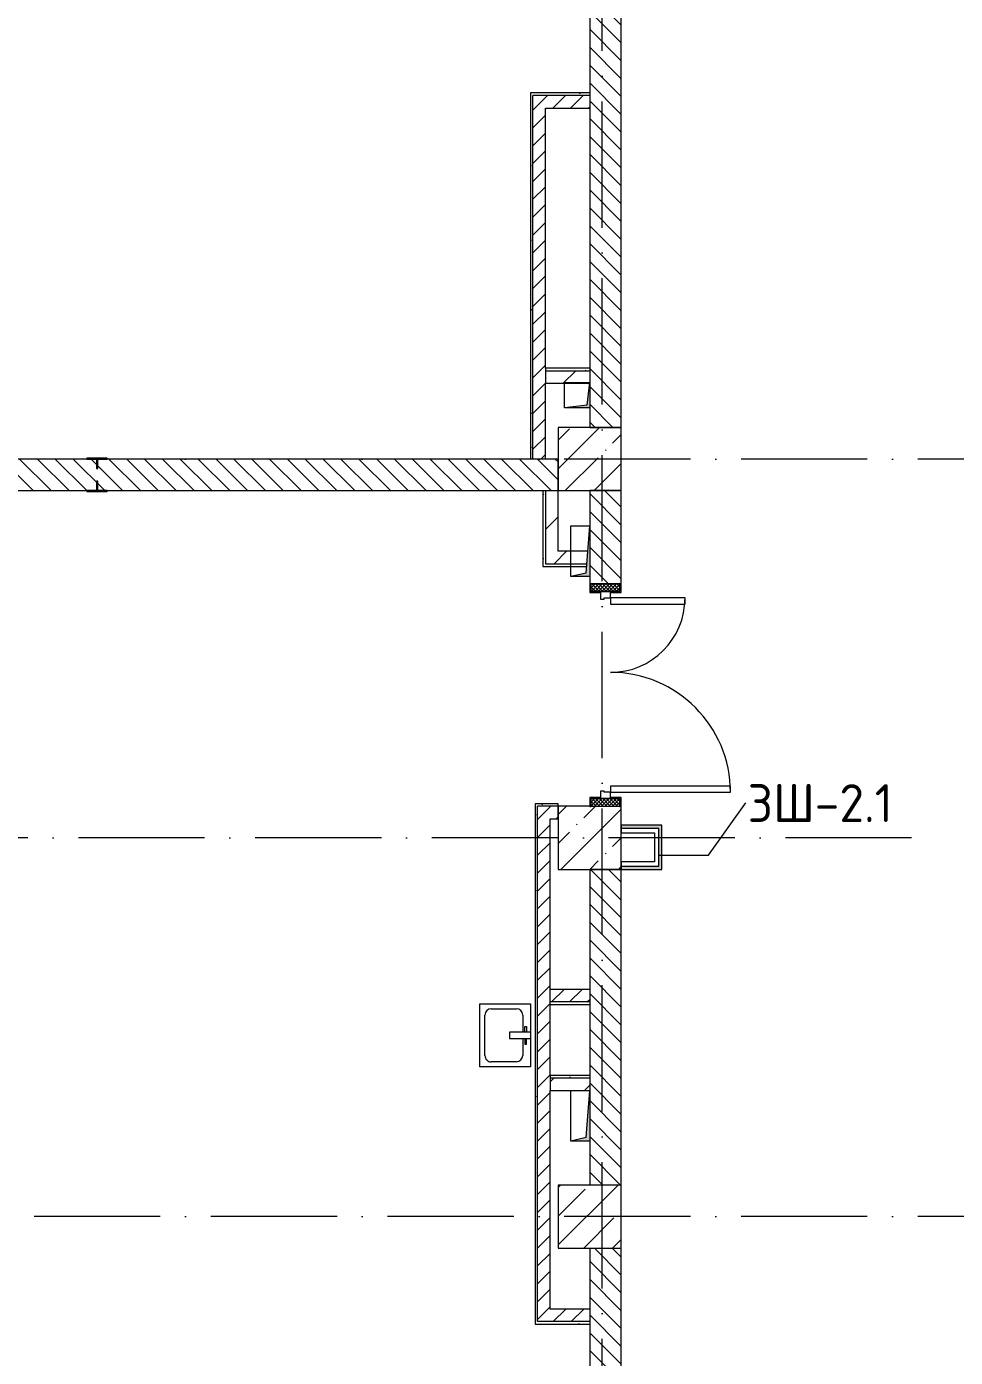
# Model space of a CAD drawing. Header units: millimetres. Extents: x -6467 to 106027, y -7090 to 195095.
# Drawn here: x 890 to 8247, y 31366 to 41906 of the extents above; entities that cross this region are included whole.
import ezdxf

# ---------------------------------------------------------------- set-up
doc = ezdxf.new("R2010")
doc.units = ezdxf.units.MM
doc.linetypes.add('50_200_ШТРИХ_1Т_ш5_п1_п1_', pattern=[1400, 1000, -200, 0, -200])
for name, color, linetype, lineweight in [('A-DOOR', 7, 'Continuous', 9), ('A-DOOR-2', 7, 'Continuous', 5), ('A-DOOR-FRAM', 7, 'Continuous', 9), ('A-DOOR-FRAM-2', 7, 'Continuous', 5), ('A-WALL', 7, 'Continuous', 5), ('A-WALL-FNSH-1', 7, 'Continuous', 5), ('A-WALL-IDEN', 7, 'Continuous', 9), ('I-WALL', 7, 'Continuous', 5), ('S-COLS', 7, 'Continuous', 9), ('S-COLS-1', 7, 'Continuous', 5)]:
    doc.layers.add(name, color=color, linetype=linetype, lineweight=lineweight)
for name, color, linetype, lineweight, true_color in [('A-GENM-1', 7, 'Continuous', 9, 0xaaaaaa), ('A-GENM-2', 7, 'Continuous', 20, 0xaaaaaa), ('A-WALL-1', 7, 'Continuous', 5, 0x77b143), ('I-WALL-1', 7, 'Continuous', 5, 0x787878), ('M-EQPM-1', 7, 'Continuous', 9, 0xaaaaaa), ('M-EQPM-2', 7, 'Continuous', 9, 0xe2e2e2), ('P-SANR-FIXT-1', 7, 'Continuous', 9, 0xaaaaaa), ('Оси-3', 7, '50_200_ШТРИХ_1Т_ш5_п1_п1_', 9, 0xaaaaaa)]:
    doc.layers.add(name, color=color, linetype=linetype, lineweight=lineweight, true_color=true_color)
doc.styles.add('GOST Common', font='', dxfattribs={"height": 300})
doc.styles.get('GOST Common').set_extended_font_data('GOST Common')
pattern_1 = [(135, (0, 0), (-70.71068, -70.71068), [])]
pattern_2 = [(45, (0, 0), (-228.0985, 228.0985), []), (45, (228.1, 0), (-228.0985, 228.0985), [403.225, -80.645, 6.706, -73.939])]
pattern_3 = [(0, (0, 0), (406.4, 101.6), [6.706, -298.094, 6.706, -298.094, -1625.6]), (0, (0, 0), (406.4, 101.6), [-609.6, 6.706, -602.894, 6.706, -298.094, -711.2]), (0, (0, 0), (406.4, 101.6), [-1524, 6.706, -196.494, 6.706, -501.294]), (120, (152.4, 50.8), (-291.18818, 301.15272), [6.706, -298.094, 6.706, -298.094, -1625.6]), (120, (152.4, 50.8), (-291.18818, 301.15272), [-609.6, 6.706, -602.894, 6.706, -298.094, -711.2]), (120, (152.4, 50.8), (-291.18818, 301.15272), [-1524, 6.706, -196.494, 6.706, -501.294]), (240, (203.2, 254), (-115.21182, -402.75272), [6.706, -298.094, 6.706, -298.094, -1625.6]), (240, (203.2, 254), (-115.21182, -402.75272), [-609.6, 6.706, -602.894, 6.706, -298.094, -711.2]), (240, (203.2, 254), (-115.21182, -402.75272), [-1524, 6.706, -196.494, 6.706, -501.294])]
pattern_4 = [(45, (0, 0), (-169.7056, 169.7056), [])]
pattern_5 = [(45, (0, 0), (-70.71068, 70.71068), [])]

# ---------------------------------------------------------------- blocks, each defined once
blk = doc.blocks.new('BSC_Колонна _Прямоугольная - 500х500-V60-АИ_План этажа Радиаторы_2')
at = {"layer": 'S-COLS-1'}
h = blk.add_hatch(dxfattribs=at)
h.set_pattern_fill('FP_88', color=256, style=0, pattern_type=2)
h.set_pattern_definition([(45, (-5350, -32481.04), (-228.0985, 228.0985), []), (45, (-5121.9, -32481.04), (-228.0985, 228.0985), [403.225, -80.645, 6.706, -73.939])])
h.paths.add_polyline_path([(-250, -250), (250, -250), (250, 250), (-250, 250)])
for p, q in [((250, 250), (-250, 250)), ((-250, 250), (-250, -250)), ((250, -250), (250, 250)), ((-250, -250), (250, -250))]:
    blk.add_line(p, q, dxfattribs=at)
blk = doc.blocks.new('SND_2D_Раковина1 - 400х300-17910372-АИ_План этажа Радиаторы_2')
at = {"layer": 'P-SANR-FIXT-1'}
for p, q in [((-250, -220), (-250, 180)), ((-250, 180), (250, 180)), ((-160, 120), (-25, 120)), ((-70, 150), (-25, 150)), ((-70, 135), (-70, 150)), ((-25, 135), (-70, 135)), ((-25, 180), (-25, 15)), ((25, 15), (25, 180)), ((70, 150), (25, 150)), ((25, 135), (70, 135)), ((25, 120), (160, 120)), ((70, 135), (70, 150)), ((250, 180), (250, -220)), ((-210, -130), (-210, 70)), ((-25, 15), (25, 15)), ((210, 70), (210, -130)), ((160, -180), (-160, -180)), ((250, -220), (-250, -220))]:
    blk.add_line(p, q, dxfattribs=at)
for centre, start, end in [((-160, 70), 90, 180), ((160, 70), 0, 90), ((-160, -130), 180, 270), ((160, -130), 270, 0)]:
    blk.add_arc(centre, 50, start, end, dxfattribs=at)
blk = doc.blocks.new('Канал вертикальный прямоугольный - Шахта - значок проема-24087328-АИ_План этажа Радиаторы_2')
at = {"layer": 'M-EQPM-2'}
blk.add_hatch(color=256, dxfattribs=at).paths.add_polyline_path([(75, 200), (-75, 200), (-75, -200), (-47.5, 172.5)])
at = {"layer": 'M-EQPM-1'}
for p, q in [((-75, -200), (-75, 200)), ((-75, 200), (75, 200)), ((-47.5, 172.5), (-75, -200)), ((-47.5, 172.5), (75, 200)), ((75, 200), (75, -200)), ((75, -200), (-75, -200))]:
    blk.add_line(p, q, dxfattribs=at)
blk = doc.blocks.new('Канал вертикальный прямоугольный - Шахта - значок проема-V342-АИ_План этажа Радиаторы_2')
at = {"layer": 'M-EQPM-2'}
blk.add_hatch(color=256, dxfattribs=at).paths.add_polyline_path([(-75, 200), (-75, -198), (-48, 172), (75, 200)])
at = {"layer": 'M-EQPM-1'}
for p, q in [((-75, -200), (-75, 200)), ((-75, 200), (75, 200)), ((-48, 172), (-75, -200)), ((-48, 172), (75, 200)), ((75, 200), (75, -200)), ((75, -200), (-75, -200))]:
    blk.add_line(p, q, dxfattribs=at)
blk = doc.blocks.new('Канал вертикальный прямоугольный - Шахта - значок проема-24087362-АИ_План этажа Радиаторы_2')
at = {"layer": 'M-EQPM-2'}
blk.add_hatch(color=256, dxfattribs=at).paths.add_polyline_path([(100, 100), (-100, 100), (-100, -100), (-80, 80)])
at = {"layer": 'M-EQPM-1'}
for p, q in [((-100, -100), (-100, 100)), ((-100, 100), (100, 100)), ((-80, 80), (-100, -100)), ((-80, 80), (100, 100)), ((100, 100), (100, -100)), ((100, -100), (-100, -100))]:
    blk.add_line(p, q, dxfattribs=at)
blk = doc.blocks.new('110_Дверь_СКБ_2Ст_Наружная1 - СОШ_Д-07_1760_1440_х2400мм_Все учебные помещения_ читальные залы_EIW30-25548233-АИ_План этажа Радиаторы_2')
at = {"layer": 'A-DOOR-2'}
h = blk.add_hatch(dxfattribs=at)
h.set_pattern_fill('FP_120', color=256, style=0, pattern_type=2)
h.set_pattern_definition([(135, (1456.41, 189.685), (-14.14214, -14.14214), []), (225, (1456.41, 189.685), (14.14214, -14.14214), [])])
h.paths.add_polyline_path([(899.5, -115), (899.5, 115), (839.5, 115), (839.5, -115)])
at = {"layer": 'A-DOOR-FRAM-2'}
h = blk.add_hatch(dxfattribs=at)
h.set_pattern_fill('FP_121', color=256, style=0, pattern_type=2)
h.set_pattern_definition([(45, (-666.384, 189.685), (-14.1421, 14.1421), []), (135, (-666.384, 189.685), (-14.1421, -14.1421), [])])
h.paths.add_polyline_path([(-800.5, -115), (-800.5, 115), (-860.5, 115), (-860.5, -115)])
at = {"layer": 'A-DOOR'}
for p, q in [((789.5, 990), (739.5, 990)), ((739.5, 990), (739.5, 40)), ((789.5, 40), (789.5, 990)), ((-750.5, 630), (-750.5, 40)), ((-700.5, 630), (-750.5, 630)), ((-700.5, 40), (-700.5, 630)), ((-750.5, 40), (-700.5, 40)), ((739.5, 40), (789.5, 40))]:
    blk.add_line(p, q, dxfattribs=at)
at = {"layer": 'A-DOOR-2'}
for p, q in [((-792.5, 123), (-862.5, 123)), ((-862.5, 123), (-862.5, 115)), ((-862.5, 115), (-800.5, 115)), ((-800.5, 115), (-800.5, 40)), ((-792.5, 40), (-792.5, 123)), ((901.5, 123), (831.5, 123)), ((831.5, 123), (831.5, 40)), ((839.5, 40), (839.5, 115)), ((839.5, 115), (901.5, 115)), ((901.5, 115), (901.5, 123)), ((-800.5, 40), (-792.5, 40)), ((831.5, 40), (839.5, 40)), ((-792.5, -40), (-800.5, -40)), ((-800.5, -40), (-800.5, -115)), ((-792.5, -123), (-792.5, -40)), ((839.5, -40), (831.5, -40)), ((831.5, -40), (831.5, -123)), ((839.5, -115), (839.5, -40)), ((-862.5, -115), (-862.5, -123)), ((-800.5, -115), (-862.5, -115)), ((-862.5, -123), (-792.5, -123)), ((831.5, -123), (901.5, -123)), ((901.5, -115), (839.5, -115)), ((901.5, -123), (901.5, -115))]:
    blk.add_line(p, q, dxfattribs=at)
for centre, radius, start, end in [((789.5, 40), 950, 90, 180), ((-750.5, 40), 590, 0, 90)]:
    blk.add_arc(centre, radius, start, end, dxfattribs=at)
at = {"layer": 'A-DOOR-FRAM'}
for p, q in [((-800.5, 115), (-860.5, 115)), ((-860.5, 115), (-860.5, -115)), ((-800.5, -115), (-800.5, 115)), ((899.5, 115), (839.5, 115)), ((839.5, 115), (839.5, -115)), ((899.5, -115), (899.5, 115)), ((-750.5, 40), (-800.5, 40)), ((-800.5, 40), (-800.5, -40)), ((-750.5, -10), (-750.5, 40)), ((789.5, 40), (789.5, -10)), ((839.5, 40), (789.5, 40)), ((839.5, -40), (839.5, 40)), ((-800.5, -40), (-740.5, -40)), ((-740.5, -10), (-750.5, -10)), ((-740.5, -40), (-740.5, -10)), ((789.5, -10), (779.5, -10)), ((779.5, -10), (779.5, -40)), ((779.5, -40), (839.5, -40)), ((-860.5, -115), (-800.5, -115)), ((839.5, -115), (899.5, -115))]:
    blk.add_line(p, q, dxfattribs=at)
blk = doc.blocks.new('Фахверк _газобетон торцы_887 - Фахверк _газобетон торцы_-26106577-АИ_План этажа Радиаторы_2')
at = {"layer": 'A-GENM-2'}
for p, q in [((41046, 11135), (40965, 11135)), ((40965, 11135), (40965, 11129)), ((40965, 11129), (41040, 11129)), ((41040, 11129), (41040, 11054)), ((41046, 11054), (41046, 11135)), ((41040, 11054), (41046, 11054)), ((41040, 10879), (40965, 10879)), ((40965, 10879), (40965, 10873)), ((40965, 10873), (41046, 10873)), ((41040, 10954), (41040, 10879)), ((41046, 10954), (41040, 10954)), ((41046, 10873), (41046, 10954))]:
    blk.add_line(p, q, dxfattribs=at)
blk = doc.blocks.new('Фахверк _газобетон торцы_888 - Фахверк _газобетон торцы_-26106597-АИ_План этажа Радиаторы_2')
at = {"layer": 'A-GENM-2'}
for p, q in [((41046, 105920), (40965, 105920)), ((40965, 105920), (40965, 105914)), ((40965, 105914), (41040, 105914)), ((41040, 105914), (41040, 105839)), ((41040, 105839), (41046, 105839)), ((41046, 105839), (41046, 105920)), ((41046, 105739), (41040, 105739)), ((41040, 105739), (41040, 105664)), ((41046, 105658), (41046, 105739)), ((41040, 105664), (40965, 105664)), ((40965, 105664), (40965, 105658)), ((40965, 105658), (41046, 105658))]:
    blk.add_line(p, q, dxfattribs=at)

msp = doc.modelspace()

# ---------------------------------------------------------------- hatches: boundary and pattern name
at = {"layer": 'A-WALL-1'}
for points in [[(5897, 35556), (5922, 35556), (5922, 35581), (5600, 35581), (5600, 35556)], [(5922, 35231), (5922, 35556), (5897, 35556), (5897, 35231)], [(5897, 35231), (5897, 35256), (5600, 35256), (5600, 35231), (5862, 35231)]]:
    msp.add_hatch(color=256, dxfattribs=at).paths.add_polyline_path(points)
at = {"layer": 'I-WALL'}
h = msp.add_hatch(dxfattribs=at)
h.set_pattern_fill('FP_2', color=256, style=0, pattern_type=2)
h.set_pattern_definition(pattern_1)
h.paths.add_polyline_path([(5435, 10031), (5600, 10031), (5600, 10181), (5350, 10181), (5350, 10031)])
h.paths.add_polyline_path([(5350, 10881), (5600, 10881), (5600, 11076), (5350, 11076), (5350, 10906)])
h.paths.add_polyline_path([(5600, 11776), (5600, 12567), (5350, 12567), (5350, 11776), (5515, 11776)])
h.paths.add_polyline_path([(5600, 13767), (5600, 13931), (5350, 13931), (5350, 13767)])
h.paths.add_polyline_path([(5350, 14431), (5600, 14431), (5600, 15567), (5350, 15567), (5350, 14986)])
h.paths.add_polyline_path([(5435, 16267), (5600, 16267), (5600, 16446), (5350, 16446), (5350, 16267)])
h.paths.add_polyline_path([(5350, 17146), (5600, 17146), (5600, 17231), (5350, 17231), (5350, 17226)])
h.paths.add_polyline_path([(5420, 19491), (5600, 19493), (5600, 23231), (5350, 23231), (5352, 19493), (5360, 19491)])
h.paths.add_polyline_path([(5600, 23731), (5600, 26231), (5350, 26231), (5350, 23731)])
h.paths.add_polyline_path([(5464, 26731), (5600, 26731), (5600, 32231), (5350, 32231), (5350, 26731), (5463, 26731)])
h.paths.add_polyline_path([(5383, 32731), (5600, 32731), (5600, 35231), (5350, 35231), (5350, 32731)])
h.paths.add_polyline_path([(5598, 37491), (5600, 37493), (5600, 38231), (5350, 38231), (5352, 37493), (5598, 37492)])
h.paths.add_polyline_path([(5350, 38731), (5600, 38731), (5600, 43731), (5350, 43731), (5350, 38888)])
h.paths.add_polyline_path([(5600, 44231), (5598, 45014), (5350, 45014), (5350, 44231)])
h.paths.add_polyline_path([(5420, 46776), (5600, 46778), (5598, 47231), (5350, 47231), (5352, 46778), (5360, 46776)])
h = msp.add_hatch(dxfattribs=at)
h.set_pattern_fill('FP_4', color=256, style=0, pattern_type=2)
h.set_pattern_definition(pattern_5)
h.paths.add_polyline_path([(5350, 41261), (5350, 41361), (4900, 41361), (4900, 41261), (5000, 41261)])
h = msp.add_hatch(dxfattribs=at)
h.set_pattern_fill('FP_4', color=256, style=0, pattern_type=2)
h.set_pattern_definition(pattern_5)
h.paths.add_polyline_path([(5000, 38481), (5000, 41261), (4900, 41261), (4900, 38481)])
h = msp.add_hatch(dxfattribs=at)
h.set_pattern_fill('FP_5', color=256, style=0, pattern_type=2)
h.set_pattern_definition(pattern_4)
h.paths.add_polyline_path([(5000, 39081), (5349, 39081), (5350, 39108), (5350, 39181), (5000, 39181), (5000, 39108)])
h = msp.add_hatch(dxfattribs=at)
h.set_pattern_fill('FP_2', color=256, style=0, pattern_type=2)
h.set_pattern_definition(pattern_1)
h.paths.add_polyline_path([(5000, 38231), (5100, 38231), (5100, 38481), (-1950, 38481), (-1950, 38231), (4980, 38231)])
h = msp.add_hatch(dxfattribs=at)
h.set_pattern_fill('FP_5', color=256, style=0, pattern_type=2)
h.set_pattern_definition(pattern_4)
h.paths.add_polyline_path([(5100, 37751), (5100, 38231), (5000, 38231), (5000, 37751)])
h = msp.add_hatch(dxfattribs=at)
h.set_pattern_fill('FP_5', color=256, style=0, pattern_type=2)
h.set_pattern_definition(pattern_4)
h.paths.add_polyline_path([(5328, 37651), (5335, 37751), (5000, 37751), (5000, 37651), (5322, 37651)])
h = msp.add_hatch(dxfattribs=at)
h.set_pattern_fill('FP_4', color=256, style=0, pattern_type=2)
h.set_pattern_definition(pattern_5)
h.paths.add_polyline_path([(5037, 35631), (5100, 35631), (5100, 35731), (4937, 35731), (4937, 35631)])
h = msp.add_hatch(dxfattribs=at)
h.set_pattern_fill('FP_4', color=256, style=0, pattern_type=2)
h.set_pattern_definition(pattern_5)
h.paths.add_polyline_path([(4937, 31649), (5037, 31649), (5037, 35631), (4937, 35631), (4937, 33477)])
h = msp.add_hatch(dxfattribs=at)
h.set_pattern_fill('FP_4', color=256, style=0, pattern_type=2)
h.set_pattern_definition(pattern_5)
h.paths.add_polyline_path([(5350, 34181), (5350, 34281), (5037, 34281), (5037, 34181)])
h = msp.add_hatch(dxfattribs=at)
h.set_pattern_fill('FP_5', color=256, style=0, pattern_type=2)
h.set_pattern_definition(pattern_4)
h.paths.add_polyline_path([(5322, 33479), (5350, 33479), (5350, 33579), (5037, 33579), (5037, 33479)])
h = msp.add_hatch(dxfattribs=at)
h.set_pattern_fill('FP_4', color=256, style=0, pattern_type=2)
h.set_pattern_definition(pattern_5)
h.paths.add_polyline_path([(5350, 31649), (5350, 31749), (5037, 31749), (5037, 31649)])
at = {"layer": 'I-WALL-1'}
h = msp.add_hatch(dxfattribs=at)
h.set_pattern_fill('FP_3', color=256, style=0, pattern_type=2)
h.set_pattern_definition(pattern_3)
h.paths.add_polyline_path([(5350, 41361), (5350, 41381), (4880, 41381), (4880, 41361), (4900, 41361)])
h = msp.add_hatch(dxfattribs=at)
h.set_pattern_fill('FP_3', color=256, style=0, pattern_type=2)
h.set_pattern_definition(pattern_3)
h.paths.add_polyline_path([(4900, 38481), (4900, 41361), (4880, 41361), (4880, 38481)])
h = msp.add_hatch(dxfattribs=at)
h.set_pattern_fill('FP_3', color=256, style=0, pattern_type=2)
h.set_pattern_definition(pattern_3)
h.paths.add_polyline_path([(5350, 39181), (5350, 39201), (5000, 39201), (5000, 39181)])
h = msp.add_hatch(dxfattribs=at)
h.set_pattern_fill('FP_3', color=256, style=0, pattern_type=2)
h.set_pattern_definition(pattern_3)
h.paths.add_polyline_path([(5000, 37651), (5000, 38231), (4980, 38231), (4980, 37651)])
h = msp.add_hatch(dxfattribs=at)
h.set_pattern_fill('FP_3', color=256, style=0, pattern_type=2)
h.set_pattern_definition(pattern_3)
h.paths.add_polyline_path([(5322, 37631), (5326, 37632), (5328, 37651), (4980, 37651), (4980, 37631)])
h = msp.add_hatch(dxfattribs=at)
h.set_pattern_fill('FP_3', color=256, style=0, pattern_type=2)
h.set_pattern_definition(pattern_3)
h.paths.add_polyline_path([(5100, 35731), (5100, 35751), (4917, 35751), (4917, 35731), (4937, 35731)])
h = msp.add_hatch(dxfattribs=at)
h.set_pattern_fill('FP_3', color=256, style=0, pattern_type=2)
h.set_pattern_definition(pattern_3)
h.paths.add_polyline_path([(4937, 31629), (4937, 35731), (4917, 35731), (4917, 31629)])
h = msp.add_hatch(dxfattribs=at)
h.set_pattern_fill('FP_3', color=256, style=0, pattern_type=2)
h.set_pattern_definition(pattern_3)
h.paths.add_polyline_path([(5350, 34161), (5350, 34181), (5037, 34181), (5037, 34161)])
h = msp.add_hatch(dxfattribs=at)
h.set_pattern_fill('FP_3', color=256, style=0, pattern_type=2)
h.set_pattern_definition(pattern_3)
h.paths.add_polyline_path([(5350, 33579), (5350, 33599), (5037, 33599), (5037, 33579)])
h = msp.add_hatch(dxfattribs=at)
h.set_pattern_fill('FP_3', color=256, style=0, pattern_type=2)
h.set_pattern_definition(pattern_3)
h.paths.add_polyline_path([(5350, 31629), (5350, 31649), (4937, 31649), (4937, 31629), (5037, 31629)])
at = {"layer": 'S-COLS-1'}
h = msp.add_hatch(dxfattribs=at)
h.set_pattern_fill('FP_1', color=256, style=0, pattern_type=2)
h.set_pattern_definition(pattern_2)
h.paths.add_polyline_path([(5350, 38231), (5600, 38231), (5600, 38731), (5100, 38731), (5100, 38231)])
h = msp.add_hatch(dxfattribs=at)
h.set_pattern_fill('FP_1', color=256, style=0, pattern_type=2)
h.set_pattern_definition(pattern_2)
h.paths.add_polyline_path([(5360, 35231), (5600, 35231), (5598, 35729), (5100, 35731), (5100, 35231), (5350, 35231)])

# ---------------------------------------------------------------- linework, layer by layer
at = {"layer": 'A-WALL'}
for p, q in [((5350, 43731), (5350, 39088)), ((5600, 38731), (5600, 43731)), ((4900, 38481), (4900, 41361)), ((5350, 41361), (4900, 41361)), ((5000, 39201), (5000, 39081)), ((5000, 39181), (5350, 39181)), ((5350, 38888), (5350, 38731)), ((5350, 38731), (5600, 38731)), ((5100, 38481), (-1950, 38481)), ((5100, 38231), (5100, 38481)), ((-1950, 38231), (5100, 38231)), ((5000, 38231), (5000, 37651)), ((5350, 38231), (5350, 37951)), ((5600, 38231), (5350, 38231)), ((5600, 37491), (5600, 38231)), ((5000, 37651), (5328, 37651)), ((5350, 37551), (5350, 37491)), ((4937, 31649), (4937, 35731)), ((5100, 35731), (4937, 35731)), ((5600, 35556), (5600, 35521)), ((5897, 35556), (5600, 35556)), ((5600, 35521), (5862, 35521)), ((5862, 35521), (5862, 35291)), ((5897, 35256), (5897, 35556)), ((5350, 35231), (5350, 33479)), ((5600, 35231), (5350, 35231)), ((5862, 35291), (5600, 35291)), ((5600, 35291), (5600, 35256)), ((5600, 35256), (5897, 35256)), ((5600, 32731), (5600, 35231)), ((5350, 34181), (5037, 34181)), ((5037, 33599), (5037, 33479)), ((5037, 33579), (5350, 33579)), ((5350, 33079), (5350, 32731)), ((5350, 32231), (5350, 26731)), ((5600, 26731), (5600, 32231)), ((5350, 31649), (4937, 31649))]:
    msp.add_line(p, q, dxfattribs=at)
at = {"layer": 'A-WALL-FNSH-1'}
for p, q in [((4880, 41381), (4880, 38481)), ((5350, 41381), (4880, 41381)), ((5000, 39201), (5000, 41261)), ((5000, 41261), (5350, 41261)), ((5350, 39201), (5000, 39201)), ((5000, 39081), (5349, 39081)), ((5000, 38481), (5000, 39081)), ((4980, 38231), (4980, 37631)), ((5100, 37751), (5100, 38231)), ((5335, 37751), (5100, 37751)), ((4980, 37631), (5326, 37631)), ((4917, 35751), (4917, 31629)), ((5100, 35751), (4917, 35751)), ((5100, 35631), (5100, 35751)), ((5037, 33599), (5037, 35631)), ((5037, 35631), (5100, 35631)), ((5922, 35581), (5600, 35581)), ((5600, 35581), (5600, 35556)), ((5922, 35231), (5922, 35581)), ((5600, 35256), (5600, 35231)), ((5600, 35231), (5922, 35231)), ((5350, 34281), (5037, 34281)), ((5037, 34161), (5350, 34161)), ((5350, 33599), (5037, 33599)), ((5037, 33479), (5350, 33479)), ((5037, 31749), (5037, 33479)), ((5350, 31749), (5037, 31749)), ((4917, 31629), (5350, 31629))]:
    msp.add_line(p, q, dxfattribs=at)
at = {"layer": 'A-WALL-IDEN'}
for p, q in [((6290, 35344), (6587, 35759)), ((5892, 35344), (6290, 35344))]:
    msp.add_line(p, q, dxfattribs=at)
at = {"layer": 'S-COLS'}
for p, q in [((5600, 38731), (5350, 38731)), ((5350, 38231), (5600, 38231)), ((5350, 35231), (5600, 35231))]:
    msp.add_line(p, q, dxfattribs=at)
at = {"layer": 'S-COLS-1'}
for p, q in [((5350, 38731), (5100, 38731)), ((5100, 38731), (5100, 38231)), ((5600, 38231), (5600, 38731)), ((5100, 38231), (5350, 38231)), ((5352, 35731), (5100, 35731)), ((5100, 35731), (5100, 35231)), ((5600, 35231), (5600, 35731)), ((5100, 35231), (5350, 35231))]:
    msp.add_line(p, q, dxfattribs=at)
at = {"layer": 'Оси-3'}
for p, q in [((5450, -5890), (5450, 91281)), ((25750, 38481), (-5267, 38481)), ((7900, 35481), (-5267, 35481)), ((25750, 32481), (-5267, 32481))]:
    msp.add_line(p, q, dxfattribs=at)

# ---------------------------------------------------------------- block references
at = {"layer": 'A-DOOR-2', "rotation": 269.9999999999999}
msp.add_blockref('110_Дверь_СКБ_2Ст_Наружная1 - СОШ_Д-07_1760_1440_х2400мм_Все учебные помещения_ читальные залы_EIW30-25548233-АИ_План этажа Радиаторы_2', (5475, 36631), dxfattribs=at)
at = {"layer": 'A-GENM-1'}
msp.add_blockref('Фахверк _газобетон торцы_887 - Фахверк _газобетон торцы_-26106577-АИ_План этажа Радиаторы_2', (-39598, 27352), dxfattribs=at)
at = {"layer": 'A-GENM-1', "rotation": 180}
msp.add_blockref('Фахверк _газобетон торцы_888 - Фахверк _газобетон торцы_-26106597-АИ_План этажа Радиаторы_2', (42494, 144145), dxfattribs=at)
at = {"layer": 'M-EQPM-1', "rotation": 180}
for name, p in [('Канал вертикальный прямоугольный - Шахта - значок проема-24087362-АИ_План этажа Радиаторы_2', (5250, 38988)), ('Канал вертикальный прямоугольный - Шахта - значок проема-24087328-АИ_План этажа Радиаторы_2', (5275, 37751)), ('Канал вертикальный прямоугольный - Шахта - значок проема-V342-АИ_План этажа Радиаторы_2', (5275, 33279))]:
    msp.add_blockref(name, p, dxfattribs=at)
at = {"layer": 'P-SANR-FIXT-1', "rotation": 269.9999999999998}
msp.add_blockref('SND_2D_Раковина1 - 400х300-17910372-АИ_План этажа Радиаторы_2', (4700, 33917), dxfattribs=at)
at = {"layer": 'S-COLS'}
msp.add_blockref('BSC_Колонна _Прямоугольная - 500х500-V60-АИ_План этажа Радиаторы_2', (5350, 32481), dxfattribs=at)

# ---------------------------------------------------------------- texts
at = {"layer": 'A-WALL-IDEN', "insert": (7176, 35906), "char_height": 300, "width": 1190, "attachment_point": 2, "line_spacing_factor": 1.022766, "style": 'GOST Common'}
msp.add_mtext('\\pxqc,t0.26667,0.53333,0.8,1.06667,1.33333,1.6,1.86667,2.13333,2.4,2.66667,2.93333,3.2,3.46667,3.73333,4,4.26667,4.53333,4.8,5.06667,5.33333,5.6,5.86667,6.13333,6.4,6.66667,6.93333,7.2,7.46667,7.73333,8,8.26667,8.53333;{ЗШ-2.1}', dxfattribs=at)

doc.saveas('drawing.dxf')
